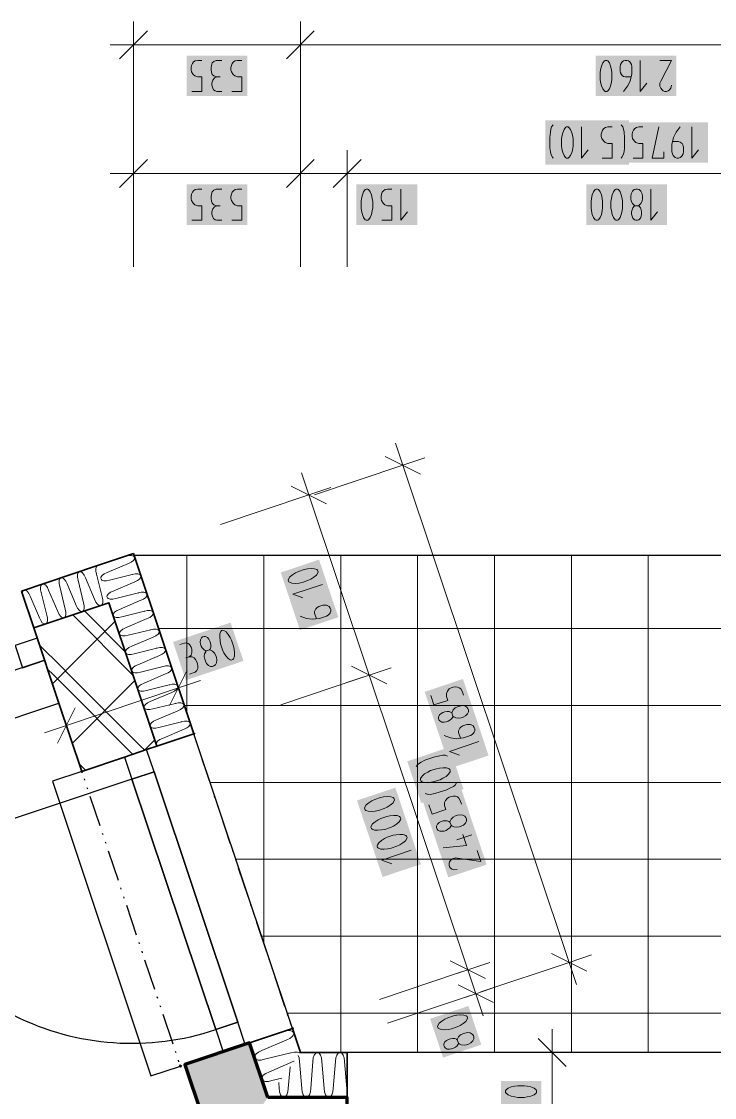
# Model space of a CAD drawing. Header units: millimetres. Extents: x 0 to 594, y 0 to 420.
# Drawn here: x 184.52 to 207.39, y 322.46 to 357.96 of the extents above; entities that cross this region are included whole.
import ezdxf

# ---------------------------------------------------------------- set-up
doc = ezdxf.new("R2010")
doc.units = ezdxf.units.MM
doc.header["$LTSCALE"] = 8
for name, color, linetype in [('PDF_Dvere', 7, 'Continuous'), ('PDF_Koty delkove', 7, 'Continuous'), ('PDF_Obecne 0.25', 7, 'Continuous'), ('PDF_Okna', 7, 'Continuous'), ('PDF_Srafy', 7, 'Continuous'), ('PDF_Steny obvodove nosne', 7, 'Continuous'), ('PDF_Steny sendvic', 7, 'Continuous'), ('PDF_Zatepleni', 7, 'Continuous')]:
    doc.layers.add(name, color=color, linetype=linetype)

msp = doc.modelspace()

# ---------------------------------------------------------------- linework, layer by layer
at = {"layer": 'PDF_Dvere', "lineweight": 25}
for points in [[(188.897, 333.208), (188.653, 333.937), (187.924, 333.693), (188.168, 332.964)], [(188.897, 333.208), (188.168, 332.964)], [(191.906, 324.217), (191.662, 324.946), (190.933, 324.702), (191.177, 323.973)], [(191.662, 324.946), (190.933, 324.702)]]:
    msp.add_lwpolyline(points, close=True, dxfattribs=at)
msp.add_lwpolyline([(188.168, 332.964), (179.906, 330.199, 0.414214), (190.933, 324.702)], format="xyb", dxfattribs=at)
for points in [[(190.933, 324.702), (188.168, 332.964), (190.933, 324.702)], [(191.662, 324.946), (188.897, 333.208), (191.662, 324.946)]]:
    msp.add_lwpolyline(points, dxfattribs=at)
at = {"layer": 'PDF_Koty delkove', "lineweight": 18}
for points in [[(188.217, 357.955), (188.217, 357.187), (188.217, 356.418)], [(193.725, 357.955), (193.725, 357.187), (193.725, 356.418)], [(188.678, 357.648), (187.756, 356.725)], [(194.186, 357.648), (193.264, 356.725)], [(187.448, 357.187), (188.217, 357.187), (188.217, 353.714)], [(219.202, 357.187), (215.871, 357.187), (200.318, 357.187), (193.725, 357.187), (188.217, 357.187)], [(193.725, 357.187), (193.725, 356.828), (193.725, 353.714)], [(190.149, 355.649), (190.478, 355.649), (190.478, 356.127), (190.341, 356.127), (190.245, 356.162), (190.19, 356.213), (190.136, 356.298), (190.122, 356.366), (190.122, 356.434), (190.136, 356.503), (190.163, 356.571), (190.204, 356.622), (190.258, 356.657), (190.341, 356.674), (190.478, 356.674)], [(191.135, 356.674), (190.943, 356.674), (190.875, 356.639), (190.82, 356.588), (190.793, 356.503), (190.779, 356.434), (190.779, 356.366), (190.793, 356.28), (190.82, 356.213), (190.875, 356.162), (190.97, 356.127)], [(191.463, 355.649), (191.792, 355.649), (191.792, 356.127), (191.655, 356.127), (191.559, 356.162), (191.504, 356.213), (191.45, 356.298), (191.436, 356.366), (191.436, 356.434), (191.45, 356.503), (191.477, 356.571), (191.518, 356.622), (191.572, 356.657), (191.655, 356.674), (191.792, 356.674)], [(204.633, 356.127), (204.442, 356.127), (204.387, 356.144), (204.346, 356.178), (204.319, 356.213), (204.292, 356.263), (204.278, 356.332), (204.278, 356.468), (204.292, 356.537), (204.319, 356.588), (204.346, 356.622), (204.387, 356.657), (204.442, 356.674), (204.496, 356.674), (204.551, 356.657), (204.592, 356.622), (204.619, 356.588)], [(204.619, 356.588), (204.647, 356.537), (204.661, 356.468), (204.661, 356.229), (204.606, 355.99), (204.524, 355.819), (204.387, 355.649)], [(204.935, 356.674), (204.935, 355.649), (205.153, 355.922)], [(205.592, 356.674), (205.975, 356.674), (205.619, 355.99), (205.592, 355.922), (205.592, 355.819), (205.619, 355.752), (205.66, 355.7), (205.701, 355.665), (205.756, 355.649), (205.81, 355.649), (205.865, 355.665), (205.906, 355.7), (205.947, 355.752), (205.975, 355.853)], [(190.806, 355.922), (190.833, 356.024), (190.888, 356.093), (190.97, 356.127), (191.08, 356.127)], [(191.135, 355.649), (190.97, 355.649), (190.915, 355.665), (190.861, 355.7), (190.833, 355.752), (190.806, 355.853), (190.806, 355.922)], [(202.07, 353.452), (202.042, 353.486), (202.001, 353.554), (201.974, 353.656), (201.96, 353.793), (201.96, 354.134), (201.974, 354.306), (201.987, 354.408), (202.015, 354.477), (202.07, 354.544)], [(202.343, 354.066), (202.343, 353.861), (202.357, 353.759), (202.384, 353.639), (202.425, 353.537), (202.479, 353.468), (202.507, 353.452), (202.561, 353.452), (202.589, 353.468), (202.643, 353.537), (202.684, 353.639), (202.712, 353.759), (202.726, 353.861), (202.726, 354.066), (202.712, 354.168), (202.684, 354.288), (202.643, 354.391), (202.589, 354.459), (202.561, 354.477), (202.507, 354.477), (202.479, 354.459)], [(202.479, 354.459), (202.425, 354.391), (202.384, 354.288), (202.357, 354.168), (202.343, 354.066)], [(202.999, 354.477), (202.999, 353.452), (203.217, 353.724)], [(203.682, 353.452), (204.01, 353.452), (204.01, 353.929), (203.873, 353.929), (203.778, 353.964), (203.723, 354.016), (203.669, 354.101), (203.655, 354.168), (203.655, 354.237), (203.669, 354.306), (203.696, 354.373), (203.737, 354.424), (203.791, 354.459), (203.873, 354.477), (204.01, 354.477)], [(204.31, 354.544), (204.365, 354.477), (204.392, 354.408), (204.406, 354.306), (204.42, 354.134), (204.42, 353.793), (204.406, 353.656), (204.378, 353.554), (204.337, 353.486), (204.31, 353.452)], [(204.703, 353.452), (205.031, 353.452), (205.031, 353.929), (204.894, 353.929), (204.799, 353.964), (204.744, 354.016), (204.69, 354.101), (204.676, 354.168), (204.676, 354.237), (204.69, 354.306)], [(204.69, 354.306), (204.717, 354.373), (204.758, 354.424), (204.812, 354.459), (204.894, 354.477), (205.031, 354.477)], [(205.715, 353.656), (205.715, 353.452), (205.332, 353.452), (205.55, 354.477)], [(206.261, 354.477), (206.124, 354.306), (206.042, 354.134), (205.988, 353.896), (205.988, 353.656), (206.002, 353.588), (206.029, 353.537), (206.056, 353.503), (206.097, 353.468), (206.152, 353.452), (206.206, 353.452), (206.261, 353.468), (206.302, 353.503), (206.329, 353.537), (206.357, 353.588), (206.371, 353.656), (206.371, 353.793), (206.357, 353.861), (206.329, 353.929), (206.261, 353.981), (206.206, 353.998), (206.015, 353.998)], [(206.644, 354.477), (206.644, 353.452), (206.862, 353.724)], [(188.217, 353.708), (188.217, 352.939), (188.217, 352.171)], [(193.725, 353.708), (193.725, 352.939), (193.725, 352.171)], [(195.269, 353.708), (195.269, 352.939), (195.269, 352.171)], [(188.678, 353.401), (187.756, 352.478)], [(194.186, 353.401), (193.264, 352.478)], [(195.73, 353.401), (194.808, 352.478)], [(187.448, 352.939), (188.217, 352.939), (188.217, 349.864)], [(219.202, 352.939), (215.508, 352.939), (215.015, 352.939), (213.719, 352.939), (207.67, 352.939), (195.269, 352.939), (193.725, 352.939), (188.217, 352.939)], [(193.725, 352.939), (193.725, 352.581), (193.725, 349.864)], [(195.269, 352.939), (195.269, 352.581), (195.269, 349.864)], [(190.149, 351.402), (190.478, 351.402), (190.478, 351.879), (190.341, 351.879), (190.245, 351.914), (190.19, 351.966), (190.136, 352.051), (190.122, 352.118), (190.122, 352.187), (190.136, 352.256), (190.163, 352.323), (190.204, 352.374), (190.258, 352.409), (190.341, 352.427)], [(190.341, 352.427), (190.478, 352.427)], [(191.135, 352.427), (190.943, 352.427), (190.875, 352.392), (190.82, 352.341), (190.793, 352.256), (190.779, 352.187), (190.779, 352.118), (190.793, 352.033), (190.82, 351.966), (190.875, 351.914), (190.97, 351.879)], [(191.463, 351.402), (191.792, 351.402), (191.792, 351.879), (191.655, 351.879), (191.559, 351.914), (191.504, 351.966), (191.45, 352.051), (191.436, 352.118), (191.436, 352.187), (191.45, 352.256), (191.477, 352.323), (191.518, 352.374), (191.572, 352.409), (191.655, 352.427), (191.792, 352.427)], [(195.73, 352.016), (195.73, 351.811), (195.744, 351.709), (195.771, 351.589), (195.812, 351.487), (195.866, 351.418), (195.894, 351.402), (195.948, 351.402), (195.976, 351.418), (196.03, 351.487), (196.071, 351.589), (196.099, 351.709), (196.113, 351.811), (196.113, 352.016), (196.099, 352.118), (196.071, 352.238), (196.03, 352.341), (195.976, 352.409), (195.948, 352.427), (195.894, 352.427), (195.866, 352.409), (195.812, 352.341)], [(195.812, 352.341), (195.771, 352.238), (195.744, 352.118), (195.73, 352.016)], [(196.414, 351.402), (196.742, 351.402), (196.742, 351.879), (196.605, 351.879), (196.51, 351.914), (196.455, 351.966), (196.401, 352.051), (196.387, 352.118), (196.387, 352.187), (196.401, 352.256), (196.428, 352.323), (196.469, 352.374), (196.523, 352.409), (196.605, 352.427), (196.742, 352.427)], [(197.044, 352.427), (197.044, 351.402), (197.262, 351.674)], [(203.617, 351.487), (203.658, 351.589), (203.686, 351.709), (203.7, 351.811), (203.7, 352.016), (203.686, 352.118), (203.658, 352.238), (203.617, 352.341), (203.563, 352.409), (203.535, 352.427), (203.481, 352.427), (203.453, 352.409), (203.398, 352.341), (203.357, 352.238), (203.33, 352.118), (203.316, 352.016)], [(205.287, 352.427), (205.287, 351.402), (205.506, 351.674)], [(191.135, 351.402), (190.97, 351.402), (190.915, 351.418), (190.861, 351.453), (190.833, 351.504), (190.806, 351.606), (190.806, 351.674), (190.833, 351.777), (190.888, 351.846), (190.97, 351.879), (191.08, 351.879)], [(203.316, 352.016), (203.316, 351.811), (203.33, 351.709), (203.357, 351.589), (203.398, 351.487), (203.453, 351.418), (203.481, 351.402), (203.535, 351.402), (203.563, 351.418), (203.617, 351.487)], [(204.945, 351.811), (204.972, 351.743), (204.986, 351.674), (204.986, 351.606), (204.972, 351.538), (204.945, 351.469), (204.89, 351.418), (204.849, 351.402), (204.795, 351.402), (204.754, 351.418), (204.699, 351.469), (204.671, 351.538), (204.657, 351.606), (204.657, 351.674), (204.671, 351.743), (204.699, 351.811), (204.74, 351.862), (204.767, 351.879)], [(204.877, 351.879), (204.904, 351.862), (204.945, 351.811)], [(196.865, 344.049), (197.109, 343.32), (194.193, 342.344)], [(197.838, 343.564), (197.109, 343.32), (196.38, 343.076)], [(197.692, 343.029), (196.525, 343.611)], [(202.598, 326.92), (197.109, 343.32)], [(193.76, 343.071), (194.004, 342.342), (191.088, 341.366)], [(194.733, 342.586), (194.004, 342.342), (193.275, 342.098)], [(194.588, 342.051), (193.42, 342.633)], [(199.512, 325.887), (199.248, 326.675), (195.995, 336.395), (194.004, 342.342)], [(193.331, 339.561), (193.324, 339.529), (193.341, 339.478), (193.366, 339.457), (193.448, 339.427), (193.558, 339.421), (193.681, 339.432), (193.782, 339.451), (193.976, 339.516), (194.069, 339.562), (194.174, 339.627), (194.258, 339.698), (194.306, 339.771), (194.313, 339.803), (194.296, 339.855), (194.271, 339.876), (194.188, 339.905), (194.078, 339.912), (193.956, 339.899), (193.854, 339.88)], [(193.854, 339.88), (193.66, 339.815), (193.568, 339.77), (193.463, 339.706), (193.379, 339.634), (193.331, 339.561)], [(194.453, 339.388), (193.481, 339.062), (193.809, 338.942)], [(194.255, 338.253), (194.194, 338.435), (194.193, 338.493), (194.212, 338.542), (194.237, 338.579), (194.276, 338.621), (194.337, 338.656), (194.466, 338.699), (194.535, 338.708), (194.593, 338.698), (194.633, 338.683), (194.679, 338.655), (194.713, 338.609), (194.731, 338.557), (194.731, 338.5), (194.711, 338.45), (194.688, 338.413), (194.648, 338.37), (194.588, 338.335), (194.361, 338.26), (194.117, 338.236), (193.929, 338.259), (193.724, 338.336)], [(190.536, 337.236), (190.488, 337.291), (190.453, 337.352), (190.432, 337.417), (190.423, 337.486), (190.427, 337.56), (190.463, 337.626), (190.497, 337.654), (190.548, 337.671), (190.592, 337.669), (190.661, 337.638), (190.708, 337.581), (190.743, 337.521), (190.765, 337.456), (190.773, 337.387), (190.769, 337.314), (190.747, 337.252), (190.726, 337.227)], [(189.744, 337.402), (189.9, 337.454), (189.957, 337.456), (190.019, 337.44), (190.062, 337.401), (190.12, 337.313), (190.142, 337.248), (190.149, 337.142), (190.118, 337.059), (190.051, 337.001), (189.948, 336.967)], [(190.622, 337.192), (190.591, 337.2), (190.536, 337.236)], [(190.069, 336.43), (190.251, 336.491), (190.304, 336.546), (190.34, 336.612), (190.339, 336.701), (190.33, 336.77), (190.308, 336.836), (190.268, 336.912), (190.221, 336.967), (190.153, 336.998), (190.051, 337.001)], [(189.409, 335.39), (189.991, 336.558)], [(189.944, 335.245), (189.7, 335.974), (189.456, 336.703)], [(196.724, 336.639), (195.995, 336.395), (195.266, 336.151)], [(196.579, 336.104), (195.411, 336.686)], [(189.7, 335.974), (190.429, 336.218)], [(195.995, 336.395), (195.655, 336.281), (193.079, 335.419)], [(186.007, 334.738), (189.7, 335.974)], [(198.03, 335.723), (198.134, 335.412), (198.587, 335.563), (198.544, 335.693), (198.547, 335.795), (198.578, 335.863), (198.641, 335.941), (198.701, 335.976), (198.766, 335.998), (198.836, 336.007), (198.908, 336.002), (198.97, 335.98), (199.02, 335.939), (199.063, 335.867), (199.106, 335.737)], [(186.251, 334.009), (186.007, 334.738), (185.763, 335.467)], [(185.716, 334.154), (186.298, 335.321)], [(198.761, 335.044), (198.753, 335.012), (198.718, 334.957), (198.662, 334.91), (198.602, 334.875), (198.536, 334.853), (198.468, 334.845), (198.394, 334.849), (198.328, 334.885), (198.299, 334.919), (198.282, 334.97), (198.285, 335.014), (198.316, 335.083), (198.372, 335.13), (198.432, 335.165), (198.497, 335.187), (198.567, 335.195), (198.64, 335.191), (198.701, 335.168), (198.726, 335.148)], [(198.975, 335.375), (198.91, 335.353), (198.833, 335.313), (198.765, 335.248), (198.734, 335.179), (198.726, 335.148), (198.761, 335.044), (198.786, 335.023), (198.852, 334.988), (198.946, 334.976), (199.031, 334.989), (199.096, 335.011), (199.173, 335.051), (199.241, 335.118), (199.272, 335.186), (199.271, 335.244), (199.254, 335.295)], [(199.254, 335.295), (199.22, 335.342), (199.154, 335.378), (199.06, 335.389), (198.975, 335.375)], [(186.007, 334.738), (185.278, 334.494)], [(199.005, 334.317), (198.944, 334.498), (198.943, 334.556), (198.962, 334.606), (198.986, 334.643), (199.025, 334.684), (199.086, 334.719), (199.215, 334.763), (199.285, 334.771), (199.342, 334.762), (199.383, 334.747), (199.429, 334.719), (199.463, 334.672), (199.48, 334.621), (199.481, 334.563), (199.461, 334.513), (199.437, 334.477), (199.398, 334.434), (199.337, 334.399), (199.111, 334.323), (198.867, 334.299), (198.678, 334.323), (198.473, 334.399)], [(199.619, 334.205), (198.647, 333.88), (198.975, 333.759)], [(197.546, 333.374), (197.57, 333.411), (197.622, 333.472), (197.709, 333.53), (197.835, 333.587), (198.159, 333.695), (198.326, 333.736), (198.427, 333.756), (198.501, 333.752), (198.582, 333.721)], [(198.215, 333.31), (198.021, 333.245), (197.929, 333.2), (197.824, 333.136), (197.74, 333.065), (197.692, 332.991), (197.685, 332.96), (197.702, 332.908), (197.727, 332.887), (197.809, 332.858), (197.919, 332.851), (198.042, 332.863), (198.142, 332.882)], [(198.142, 332.882), (198.337, 332.947), (198.43, 332.993), (198.534, 333.057), (198.619, 333.129), (198.667, 333.202), (198.674, 333.234), (198.657, 333.285), (198.632, 333.306), (198.549, 333.336), (198.439, 333.342), (198.317, 333.33), (198.215, 333.31)], [(198.877, 332.84), (198.831, 332.767), (198.774, 332.719), (198.681, 332.674), (198.523, 332.606), (198.2, 332.498), (198.065, 332.467), (197.96, 332.462), (197.882, 332.479), (197.841, 332.494)], [(196.372, 332.358), (196.178, 332.293), (196.086, 332.248), (195.981, 332.184), (195.897, 332.113), (195.849, 332.039), (195.842, 332.008), (195.859, 331.956), (195.884, 331.935), (195.966, 331.905), (196.076, 331.899), (196.199, 331.911), (196.299, 331.93), (196.494, 331.995), (196.587, 332.04)], [(196.587, 332.04), (196.691, 332.105), (196.776, 332.176), (196.824, 332.25), (196.831, 332.282), (196.814, 332.333), (196.789, 332.354), (196.706, 332.384), (196.596, 332.39), (196.474, 332.378), (196.372, 332.358)], [(197.966, 332.121), (198.07, 331.81), (198.523, 331.961), (198.479, 332.091), (198.482, 332.193), (198.513, 332.261), (198.577, 332.339), (198.637, 332.374), (198.702, 332.396), (198.771, 332.404), (198.844, 332.4), (198.906, 332.378), (198.956, 332.337), (198.998, 332.265), (199.042, 332.135)], [(198.537, 331.274), (198.472, 331.253), (198.403, 331.244), (198.329, 331.248), (198.263, 331.284), (198.235, 331.318), (198.218, 331.369), (198.22, 331.413), (198.251, 331.481), (198.308, 331.529), (198.368, 331.564), (198.433, 331.585), (198.502, 331.594), (198.575, 331.59), (198.637, 331.567), (198.662, 331.547)], [(196.717, 330.683), (196.911, 330.749), (197.004, 330.794), (197.109, 330.859), (197.193, 330.93), (197.241, 331.004), (197.248, 331.036), (197.231, 331.087), (197.206, 331.108), (197.123, 331.137), (197.013, 331.144), (196.891, 331.132), (196.789, 331.112)], [(199.086, 331.141), (199.208, 330.778), (198.443, 330.696)], [(198.697, 331.443), (198.689, 331.412), (198.653, 331.357), (198.597, 331.309), (198.537, 331.274)], [(196.789, 331.112), (196.595, 331.047), (196.503, 331.002), (196.398, 330.938), (196.314, 330.866), (196.266, 330.793), (196.259, 330.762), (196.276, 330.71), (196.301, 330.689), (196.383, 330.659), (196.493, 330.653), (196.616, 330.664), (196.717, 330.683)], [(199.38, 331.124), (198.894, 330.962)], [(197.387, 330.62), (196.416, 330.294), (196.743, 330.174)], [(199.554, 330.606), (199.675, 330.243), (198.914, 330.363), (198.84, 330.367), (198.743, 330.334), (198.688, 330.287), (198.652, 330.232), (198.632, 330.182), (198.634, 330.125), (198.651, 330.074), (198.684, 330.027), (198.73, 329.999), (198.792, 329.976), (198.897, 329.982)], [(199.977, 326.919), (199.248, 326.675), (198.519, 326.431)], [(199.832, 326.384), (198.665, 326.966)], [(202.842, 326.191), (202.598, 326.92), (199.682, 325.944)], [(203.327, 327.164), (202.598, 326.92), (201.869, 326.676)], [(203.182, 326.629), (202.014, 327.211)], [(199.248, 326.675), (198.908, 326.561), (196.332, 325.699)], [(200.096, 325.596), (198.928, 326.178)], [(199.756, 325.158), (199.512, 325.887), (199.172, 325.773), (196.596, 324.911)], [(200.241, 326.131), (199.512, 325.887), (198.783, 325.643)], [(198.573, 324.062), (198.507, 324.098), (198.478, 324.132), (198.461, 324.183), (198.464, 324.227), (198.495, 324.296), (198.551, 324.343), (198.611, 324.378), (198.676, 324.4), (198.746, 324.408), (198.818, 324.404), (198.88, 324.382), (198.905, 324.361)], [(202.495, 323.489), (201.573, 324.411)], [(202.034, 323.95), (202.034, 324.719)], [(198.94, 324.257), (198.932, 324.226), (198.897, 324.171), (198.841, 324.123), (198.78, 324.088), (198.715, 324.067), (198.647, 324.058), (198.573, 324.062)], [(202.803, 323.95), (202.034, 323.95), (201.265, 323.95)], [(202.034, 131.969), (202.034, 183.969), (202.034, 192.854), (202.034, 194.34), (202.034, 195.878), (202.034, 215.557), (202.034, 218.325), (202.034, 233.7), (202.034, 236.262), (202.034, 239.03), (202.034, 269.421), (202.034, 270.907), (202.034, 320.055), (202.034, 323.95)]]:
    msp.add_lwpolyline(points, dxfattribs=at)
for points in [[(203.621, 356.263), (203.621, 356.058), (203.634, 355.957), (203.662, 355.837), (203.703, 355.734), (203.757, 355.665), (203.785, 355.649), (203.839, 355.649), (203.867, 355.665), (203.921, 355.734), (203.962, 355.837), (203.99, 355.957), (204.004, 356.058), (204.004, 356.263), (203.99, 356.366), (203.962, 356.485), (203.921, 356.588), (203.867, 356.657), (203.839, 356.674), (203.785, 356.674), (203.757, 356.657), (203.703, 356.588), (203.662, 356.485), (203.634, 356.366)], [(203.973, 352.016), (203.973, 351.811), (203.987, 351.709), (204.014, 351.589), (204.055, 351.487), (204.11, 351.418), (204.138, 351.402), (204.192, 351.402), (204.22, 351.418), (204.274, 351.487), (204.315, 351.589), (204.343, 351.709), (204.357, 351.811), (204.357, 352.016), (204.343, 352.118), (204.315, 352.238), (204.274, 352.341), (204.22, 352.409), (204.192, 352.427), (204.138, 352.427), (204.11, 352.409), (204.055, 352.341), (204.014, 352.238), (203.987, 352.118)], [(204.63, 352.187), (204.63, 352.118), (204.644, 352.033), (204.685, 351.948), (204.74, 351.897), (204.767, 351.879), (204.877, 351.879), (204.904, 351.897), (204.959, 351.948), (205, 352.033), (205.014, 352.118), (205.014, 352.187), (205, 352.272), (204.959, 352.358), (204.904, 352.409), (204.849, 352.427), (204.795, 352.427), (204.74, 352.409), (204.685, 352.358), (204.644, 352.272)], [(191.522, 337.35), (191.457, 337.544), (191.411, 337.636), (191.348, 337.741), (191.276, 337.825), (191.203, 337.873), (191.171, 337.88), (191.12, 337.863), (191.099, 337.838), (191.069, 337.756), (191.063, 337.646), (191.074, 337.523), (191.093, 337.423), (191.158, 337.228), (191.204, 337.135), (191.269, 337.03), (191.34, 336.946), (191.413, 336.898), (191.445, 336.891), (191.497, 336.908), (191.518, 336.933), (191.547, 337.016), (191.554, 337.126), (191.541, 337.248)], [(190.953, 336.979), (190.931, 337.044), (190.891, 337.12), (190.826, 337.188), (190.758, 337.219), (190.726, 337.227), (190.622, 337.192), (190.602, 337.167), (190.566, 337.101), (190.554, 337.007), (190.568, 336.922), (190.59, 336.857), (190.63, 336.781), (190.696, 336.712), (190.765, 336.681), (190.822, 336.682), (190.874, 336.699), (190.92, 336.733), (190.956, 336.799), (190.967, 336.894)], [(196.581, 331.735), (196.386, 331.67), (196.294, 331.625), (196.189, 331.561), (196.105, 331.49), (196.057, 331.416), (196.051, 331.385), (196.068, 331.333), (196.092, 331.312), (196.174, 331.282), (196.285, 331.276), (196.407, 331.288), (196.508, 331.307), (196.702, 331.372), (196.795, 331.417), (196.9, 331.482), (196.984, 331.553), (197.032, 331.627), (197.04, 331.659), (197.023, 331.71), (196.997, 331.731), (196.915, 331.761), (196.805, 331.767), (196.682, 331.755)], [(198.91, 331.774), (198.845, 331.752), (198.769, 331.712), (198.701, 331.647), (198.67, 331.578), (198.662, 331.547), (198.697, 331.443), (198.722, 331.423), (198.788, 331.387), (198.881, 331.375), (198.966, 331.389), (199.032, 331.411), (199.108, 331.451), (199.176, 331.517), (199.208, 331.585), (199.207, 331.643), (199.19, 331.694), (199.156, 331.741), (199.09, 331.777), (198.995, 331.788)], [(198.783, 325.157), (198.588, 325.092), (198.496, 325.046), (198.391, 324.983), (198.307, 324.911), (198.259, 324.838), (198.252, 324.806), (198.27, 324.755), (198.294, 324.734), (198.376, 324.704), (198.487, 324.698), (198.609, 324.709), (198.71, 324.728), (198.904, 324.793), (198.997, 324.839), (199.102, 324.904), (199.186, 324.975), (199.234, 325.048), (199.242, 325.08), (199.224, 325.132), (199.199, 325.153), (199.117, 325.182), (199.006, 325.189), (198.884, 325.176)], [(199.153, 324.588), (199.088, 324.566), (199.012, 324.526), (198.944, 324.461), (198.913, 324.393), (198.905, 324.361), (198.94, 324.257), (198.965, 324.237), (199.031, 324.201), (199.125, 324.189), (199.21, 324.203), (199.275, 324.225), (199.351, 324.265), (199.42, 324.331), (199.451, 324.4), (199.45, 324.457), (199.433, 324.509), (199.399, 324.555), (199.333, 324.591), (199.239, 324.602)], [(201.111, 322.852), (200.905, 322.852), (200.804, 322.838), (200.684, 322.811), (200.582, 322.769), (200.513, 322.715), (200.497, 322.687), (200.497, 322.633), (200.513, 322.605), (200.582, 322.551), (200.684, 322.51), (200.804, 322.482), (200.905, 322.468), (201.111, 322.468), (201.213, 322.482), (201.333, 322.51), (201.435, 322.551), (201.504, 322.605), (201.521, 322.633), (201.521, 322.687), (201.504, 322.715), (201.435, 322.769), (201.333, 322.811), (201.213, 322.838)]]:
    msp.add_lwpolyline(points, close=True, dxfattribs=at)
at = {"layer": 'PDF_Koty delkove', "color": 7, "lineweight": 18, "true_color": 0xffffff, "transparency": 33554559}
for points in [[(191.973, 356.828), (189.969, 356.828), (191.973, 355.495), (189.969, 355.495)], [(206.129, 356.828), (203.467, 356.828), (206.129, 355.495), (203.467, 355.495)], [(204.574, 354.699), (201.807, 354.699), (204.574, 353.23), (201.807, 353.23)], [(207.181, 354.631), (204.523, 354.631), (207.181, 353.298), (204.523, 353.298)], [(191.973, 352.581), (189.969, 352.581), (191.973, 351.248), (189.969, 351.248)], [(197.581, 352.581), (195.576, 352.581), (197.581, 351.248), (195.576, 351.248)], [(205.825, 352.581), (203.163, 352.581), (205.825, 351.248), (203.163, 351.248)], [(194.978, 338.304), (194.341, 340.205), (193.714, 337.881), (193.078, 339.782)], [(189.946, 336.227), (191.847, 336.863), (189.523, 337.49), (191.424, 338.127)], [(199.936, 333.744), (199.091, 336.268), (198.672, 333.321), (197.827, 335.845)], [(199.107, 332.639), (198.645, 334.02), (197.714, 332.173), (197.252, 333.553)], [(197.704, 330.159), (196.859, 332.683), (196.44, 329.736), (195.595, 332.26)], [(199.87, 330.146), (199.026, 332.666), (198.606, 329.723), (197.763, 332.243)], [(199.697, 324.204), (199.269, 325.482), (198.434, 323.781), (198.006, 325.059)], [(201.675, 321), (201.675, 323.005), (200.343, 321), (200.343, 323.005)]]:
    msp.add_solid(points, dxfattribs=at)
at = {"layer": 'PDF_Obecne 0.25', "lineweight": 25}
for points in [[(188.235, 340.35), (215.871, 340.35)], [(193.461, 324.738), (190.208, 334.458)], [(186.514, 333.221), (185.542, 332.896), (188.796, 323.176), (189.768, 323.502)]]:
    msp.add_lwpolyline(points, dxfattribs=at)
at = {"layer": 'PDF_Okna', "lineweight": 25}
for points in [[(185.044, 337.613), (167.548, 331.757)], [(185.288, 336.884), (167.792, 331.028)], [(168.264, 329.618), (185.76, 335.475)], [(213.719, 323.95), (195.269, 323.95)]]:
    msp.add_lwpolyline(points, dxfattribs=at)
msp.add_lwpolyline([(185.044, 337.613), (184.315, 337.369), (184.559, 336.64), (185.288, 336.884)], close=True, dxfattribs=at)
at = {"layer": 'PDF_Srafy', "lineweight": 9}
for points in [[(210.278, 340.35), (210.278, 337.931), (205.204, 337.931), (200.131, 337.931), (195.057, 337.931), (189.984, 337.931), (189.045, 337.931)], [(212.814, 340.35), (212.814, 335.394), (207.741, 335.394), (202.667, 335.394), (197.594, 335.394), (192.521, 335.394), (189.894, 335.394)], [(189.984, 340.35), (189.984, 337.931), (189.984, 335.126)], [(215.351, 340.35), (215.351, 337.931), (215.351, 332.857), (210.278, 332.857), (205.204, 332.857), (200.131, 332.857), (195.057, 332.857), (190.743, 332.857)], [(192.521, 340.35), (192.521, 335.394), (192.521, 330.321), (192.521, 327.548)], [(195.057, 340.35), (195.057, 337.931), (195.057, 332.857), (195.057, 327.784), (195.057, 323.95)], [(197.594, 340.35), (197.594, 335.394), (197.594, 330.321), (197.594, 325.247), (197.594, 323.95)], [(200.131, 340.35), (200.131, 337.931)], [(202.667, 340.35), (202.667, 335.394)], [(205.204, 340.35), (205.204, 337.931), (205.204, 332.857), (205.204, 327.784)], [(200.131, 337.931), (200.131, 332.857), (200.131, 327.784), (200.131, 323.95)], [(212.814, 335.394), (212.814, 330.321), (207.741, 330.321), (202.667, 330.321), (197.594, 330.321), (192.521, 330.321), (191.593, 330.321)], [(202.667, 335.394), (202.667, 330.321), (202.667, 325.247), (202.667, 323.95)], [(215.351, 332.857), (215.351, 327.784), (210.278, 327.784), (205.204, 327.784), (200.131, 327.784), (195.057, 327.784), (192.442, 327.784)], [(205.204, 327.784), (205.204, 323.95)], [(215.871, 325.247), (212.814, 325.247), (207.741, 325.247), (202.667, 325.247), (197.594, 325.247), (193.291, 325.247)]]:
    msp.add_lwpolyline(points, dxfattribs=at)
at = {"layer": 'PDF_Steny obvodove nosne', "lineweight": 70}
msp.add_lwpolyline([(192.655, 322.464), (192.052, 324.266), (189.913, 323.55), (191.032, 320.209), (195.269, 320.209), (195.269, 322.464)], close=True, dxfattribs=at)
at = {"layer": 'PDF_Steny obvodove nosne', "color": 9, "lineweight": 9, "true_color": 0xc0c0c0, "transparency": 33554559}
msp.add_solid([(189.913, 323.55), (191.032, 320.209), (192.052, 324.266), (192.655, 322.464)], dxfattribs=at)
at = {"layer": 'PDF_Steny sendvic', "lineweight": 35}
for points in [[(190.208, 334.458), (188.217, 340.404), (187.002, 339.998), (184.524, 339.168)], [(184.93, 337.953), (184.524, 339.168)], [(188.993, 334.051), (187.409, 338.783), (184.93, 337.953), (185.76, 335.475), (186.514, 333.221)], [(184.93, 337.953), (187.409, 338.783), (188.993, 334.051)], [(190.208, 334.458), (188.993, 334.051)], [(188.993, 334.051), (188.653, 333.937), (187.924, 333.693), (186.514, 333.221)]]:
    msp.add_lwpolyline(points, dxfattribs=at)
at = {"layer": 'PDF_Steny sendvic', "lineweight": 9}
for points in [[(188.055, 340.08), (187.347, 339.776), (187.256, 339.735), (187.186, 339.682), (187.146, 339.625), (187.14, 339.585)], [(188.258, 340.283), (188.224, 340.323), (188.158, 340.345), (188.07, 340.345), (187.975, 340.323)], [(188.055, 340.08), (188.145, 340.121), (188.215, 340.173), (188.255, 340.23), (188.258, 340.283)], [(186.427, 339.805), (186.39, 339.774), (186.386, 339.763), (186.368, 339.708), (186.368, 339.621), (186.39, 339.524)], [(186.633, 339.606), (186.593, 339.696), (186.54, 339.766), (186.488, 339.802), (186.483, 339.805), (186.435, 339.808)], [(187.006, 339.985), (186.998, 339.977), (186.976, 339.912), (186.976, 339.824), (186.998, 339.728)], [(187.182, 338.979), (186.998, 339.728)], [(187.043, 339.876), (187.043, 339.876)], [(187.043, 339.876), (187.043, 339.876)], [(187.428, 339.532), (188.178, 339.716), (188.274, 339.738), (188.361, 339.738), (188.427, 339.716), (188.461, 339.676)], [(188.259, 339.473), (188.349, 339.513), (188.419, 339.566), (188.458, 339.623), (188.461, 339.675)], [(185.212, 339.399), (185.175, 339.367), (185.153, 339.301), (185.153, 339.292), (185.153, 339.214), (185.175, 339.118)], [(185.418, 339.199), (185.378, 339.289), (185.326, 339.358), (185.325, 339.359), (185.268, 339.398), (185.22, 339.401)], [(185.82, 339.602), (185.783, 339.571), (185.768, 339.527), (185.761, 339.505), (185.761, 339.417), (185.783, 339.321)], [(185.967, 338.572), (185.783, 339.321)], [(186.026, 339.402), (185.985, 339.492), (185.933, 339.562), (185.907, 339.58), (185.876, 339.602), (185.827, 339.605)], [(186.026, 339.402), (186.33, 338.694)], [(186.574, 338.775), (186.39, 339.524)], [(186.633, 339.606), (186.937, 338.897), (186.978, 338.807), (187.031, 338.736), (187.088, 338.697), (187.128, 338.691)], [(187.149, 339.56), (187.178, 339.532), (187.244, 339.51), (187.332, 339.51), (187.428, 339.532)], [(188.259, 339.473), (187.55, 339.169), (187.46, 339.128), (187.389, 339.075), (187.35, 339.018), (187.344, 338.978)], [(187.428, 339.532), (187.428, 339.532)], [(184.605, 339.195), (184.568, 339.164), (184.546, 339.1)], [(184.811, 338.996), (184.77, 339.086), (184.735, 339.133), (184.718, 339.156), (184.661, 339.195), (184.612, 339.198)], [(184.811, 338.996), (185.115, 338.287), (185.156, 338.197), (185.209, 338.126), (185.266, 338.086), (185.306, 338.081)], [(185.359, 338.369), (185.175, 339.118)], [(185.418, 339.199), (185.722, 338.49), (185.763, 338.4), (185.816, 338.33), (185.873, 338.29), (185.913, 338.284)], [(187.154, 338.699), (187.182, 338.728), (187.204, 338.794), (187.204, 338.882), (187.182, 338.979)], [(187.182, 338.979), (187.182, 338.979)], [(187.246, 339.269), (187.246, 339.269)], [(187.246, 339.269), (187.246, 339.269)], [(187.352, 338.952), (187.381, 338.924), (187.447, 338.902), (187.535, 338.902), (187.632, 338.924)], [(187.632, 338.924), (188.381, 339.108), (188.477, 339.13), (188.565, 339.13), (188.63, 339.108), (188.664, 339.068)], [(188.462, 338.865), (188.552, 338.906), (188.622, 338.958), (188.662, 339.015), (188.665, 339.068)], [(186.33, 338.694), (186.371, 338.603), (186.424, 338.533), (186.481, 338.493), (186.521, 338.487)], [(186.546, 338.496), (186.574, 338.525), (186.596, 338.591), (186.596, 338.679), (186.574, 338.775)], [(186.574, 338.775), (186.574, 338.775)], [(186.837, 338.593), (186.834, 338.59)], [(186.842, 338.593), (186.837, 338.593)], [(187.45, 338.661), (187.449, 338.661)], [(187.45, 338.661), (187.45, 338.661)], [(188.462, 338.865), (187.753, 338.561), (187.663, 338.52), (187.593, 338.467), (187.553, 338.41), (187.547, 338.37)], [(187.632, 338.924), (187.632, 338.924)], [(185.331, 338.089), (185.359, 338.118), (185.381, 338.184), (185.381, 338.272), (185.359, 338.369)], [(185.359, 338.369), (185.359, 338.369)], [(185.939, 338.293), (185.967, 338.321), (185.989, 338.387), (185.989, 338.475), (185.967, 338.572)], [(185.967, 338.572), (185.967, 338.572)], [(185.967, 338.572), (185.967, 338.572)], [(188.212, 336.383), (188.191, 336.404), (186.213, 338.382)], [(186.23, 338.39), (186.226, 338.387)], [(186.234, 338.39), (186.23, 338.39)], [(187.949, 337.169), (186.604, 338.513)], [(187.556, 338.345), (187.584, 338.317), (187.65, 338.295), (187.739, 338.295), (187.835, 338.317)], [(188.666, 338.258), (187.957, 337.954), (187.866, 337.913), (187.796, 337.86), (187.756, 337.803), (187.751, 337.763)], [(187.835, 338.317), (188.584, 338.501), (188.68, 338.523), (188.768, 338.523), (188.834, 338.501), (188.868, 338.461)], [(187.835, 338.317), (187.835, 338.317)], [(188.666, 338.258), (188.755, 338.298), (188.825, 338.351), (188.865, 338.408), (188.868, 338.46)], [(185.015, 337.983), (185.011, 337.98)], [(185.019, 337.983), (185.015, 337.983)], [(185.547, 336.112), (185.839, 336.404), (187.612, 338.177)], [(185.622, 338.186), (185.619, 338.184)], [(185.626, 338.186), (185.622, 338.186)], [(187.653, 338.054), (187.653, 338.054)], [(187.653, 338.054), (187.653, 338.054)], [(188.039, 337.709), (188.788, 337.893), (188.884, 337.915), (188.971, 337.915), (189.037, 337.893), (189.071, 337.853)], [(187.759, 337.737), (187.788, 337.709), (187.854, 337.687), (187.942, 337.687), (188.039, 337.709)], [(188.869, 337.65), (188.16, 337.346), (188.07, 337.306), (187.999, 337.253), (187.96, 337.195), (187.954, 337.155)], [(188.039, 337.709), (188.039, 337.709)], [(188.869, 337.65), (188.959, 337.691), (189.029, 337.743), (189.068, 337.8), (189.071, 337.853)], [(188.588, 333.916), (188.453, 334.051), (186.1, 336.404), (185.839, 336.665), (185.121, 337.383)], [(187.856, 337.446), (187.856, 337.447)], [(187.856, 337.446), (187.856, 337.446)], [(188.242, 337.102), (188.991, 337.286)], [(189.175, 337.308), (189.087, 337.308), (188.991, 337.286)], [(189.072, 337.043), (189.162, 337.083), (189.232, 337.136), (189.272, 337.193), (189.275, 337.245)], [(189.274, 337.246), (189.241, 337.286), (189.175, 337.308)], [(187.962, 337.13), (187.991, 337.102), (188.057, 337.08), (188.145, 337.08), (188.242, 337.102)], [(188.06, 336.839), (188.059, 336.839)], [(188.06, 336.838), (188.06, 336.839)], [(189.072, 337.043), (188.364, 336.739), (188.273, 336.698), (188.203, 336.645), (188.163, 336.588), (188.157, 336.548)], [(188.242, 337.102), (188.242, 337.102)], [(188.197, 333.785), (188.191, 333.79), (185.839, 336.142), (185.578, 336.404), (185.384, 336.597)], [(188.166, 336.522), (188.194, 336.494), (188.261, 336.472), (188.349, 336.472), (188.445, 336.494), (189.194, 336.678)], [(188.445, 336.494), (188.445, 336.494)], [(189.478, 336.639), (189.444, 336.678), (189.378, 336.7), (189.29, 336.7), (189.194, 336.678)], [(189.276, 336.435), (189.366, 336.476), (189.436, 336.528), (189.475, 336.585), (189.478, 336.638)], [(186.202, 334.153), (188.267, 336.218)], [(188.263, 336.231), (188.263, 336.232)], [(188.263, 336.231), (188.263, 336.231)], [(189.276, 336.435), (188.567, 336.131), (188.477, 336.091), (188.406, 336.038), (188.367, 335.98), (188.361, 335.94)], [(188.369, 335.915), (188.398, 335.887), (188.464, 335.865), (188.552, 335.865), (188.649, 335.887)], [(189.479, 335.828), (188.77, 335.524), (188.68, 335.483), (188.61, 335.43), (188.57, 335.373), (188.564, 335.333)], [(188.649, 335.887), (189.398, 336.071)], [(188.649, 335.887), (188.649, 335.887)], [(189.681, 336.031), (189.647, 336.071), (189.582, 336.093), (189.494, 336.093), (189.398, 336.071)], [(189.479, 335.828), (189.569, 335.868), (189.639, 335.921), (189.678, 335.978), (189.681, 336.03)], [(188.466, 335.623), (188.466, 335.624)], [(188.466, 335.624), (188.466, 335.624)], [(188.852, 335.279), (189.601, 335.463)], [(189.884, 335.424), (189.851, 335.464), (189.785, 335.485), (189.697, 335.485), (189.601, 335.463)], [(189.683, 335.22), (189.772, 335.261), (189.842, 335.313), (189.882, 335.371), (189.885, 335.422)], [(188.573, 335.307), (188.601, 335.279), (188.667, 335.257), (188.755, 335.257), (188.852, 335.279)], [(189.683, 335.22), (188.974, 334.916), (188.883, 334.876), (188.813, 334.823), (188.773, 334.765), (188.767, 334.726)], [(188.852, 335.279), (188.852, 335.279)], [(188.67, 335.016), (188.669, 335.017)], [(188.67, 335.016), (188.67, 335.016)], [(188.776, 334.7), (188.805, 334.672), (188.871, 334.65), (188.959, 334.65), (189.055, 334.672)], [(189.055, 334.672), (189.805, 334.856)], [(190.088, 334.816), (190.054, 334.856), (189.988, 334.878), (189.901, 334.878), (189.805, 334.856)], [(189.886, 334.613), (189.976, 334.653), (190.046, 334.706), (190.085, 334.763), (190.088, 334.815)], [(188.873, 334.409), (188.873, 334.41)], [(188.873, 334.408), (188.873, 334.409)], [(189.886, 334.613), (189.177, 334.309), (189.087, 334.268), (189.016, 334.215), (188.977, 334.158), (188.971, 334.118)], [(189.055, 334.672), (189.055, 334.672)], [(188.573, 333.911), (188.923, 334.26)], [(188.979, 334.093), (189.008, 334.064), (189.02, 334.06)], [(186.63, 333.26), (186.436, 333.454)]]:
    msp.add_lwpolyline(points, dxfattribs=at)
at = {"layer": 'PDF_Steny sendvic', "lineweight": 25}
for points in [[(190.209, 334.454), (190.208, 334.458)], [(190.306, 334.163), (190.29, 334.211)], [(190.404, 333.871), (190.388, 333.92)], [(190.811, 332.656), (190.485, 333.628)], [(186.515, 333.218), (186.514, 333.221)], [(186.613, 332.926), (186.597, 332.975)], [(186.711, 332.635), (186.694, 332.683)], [(187.117, 331.42), (186.792, 332.392)], [(190.908, 332.364), (190.892, 332.413)], [(191.006, 332.073), (190.99, 332.121)], [(191.413, 330.858), (191.087, 331.83)], [(187.215, 331.128), (187.199, 331.177)], [(187.312, 330.837), (187.296, 330.885)], [(187.719, 329.622), (187.394, 330.594)], [(191.51, 330.566), (191.494, 330.615)], [(191.608, 330.275), (191.592, 330.323)], [(192.015, 329.06), (191.689, 330.032)], [(187.817, 329.33), (187.8, 329.379)], [(187.914, 329.038), (187.898, 329.087)], [(188.321, 327.823), (187.996, 328.795)], [(192.112, 328.768), (192.096, 328.817)], [(192.21, 328.477), (192.193, 328.525)], [(192.616, 327.262), (192.291, 328.234)], [(188.419, 327.532), (188.402, 327.58)], [(188.516, 327.24), (188.5, 327.289)], [(188.923, 326.025), (188.598, 326.997)], [(192.714, 326.97), (192.698, 327.019)], [(192.812, 326.678), (192.795, 326.727)], [(193.218, 325.463), (192.893, 326.435)], [(189.02, 325.734), (189.004, 325.782)], [(189.118, 325.442), (189.102, 325.491)], [(189.525, 324.227), (189.199, 325.199)], [(193.316, 325.172), (193.3, 325.22)], [(193.414, 324.88), (193.397, 324.929)], [(189.622, 323.935), (189.606, 323.984)], [(189.72, 323.644), (189.704, 323.692)]]:
    msp.add_lwpolyline(points, dxfattribs=at)
at = {"layer": 'PDF_Steny sendvic', "lineweight": 9, "transparency": 33554559}
for points in [[(187.974, 340.3), (187.957, 340.317), (187.997, 340.323), (187.991, 340.329)], [(186.998, 339.705), (186.975, 339.728), (187.021, 339.728), (186.998, 339.751)], [(188.178, 339.693), (188.154, 339.716), (188.201, 339.716), (188.178, 339.739)], [(185.783, 339.298), (185.76, 339.321), (185.806, 339.321), (185.783, 339.344)], [(186.39, 339.501), (186.367, 339.524), (186.413, 339.524), (186.39, 339.548)], [(185.175, 339.095), (185.152, 339.118), (185.198, 339.118), (185.175, 339.141)], [(188.381, 339.085), (188.358, 339.108), (188.404, 339.108), (188.381, 339.131)], [(188.584, 338.478), (188.561, 338.501), (188.607, 338.501), (188.584, 338.524)], [(188.788, 337.87), (188.765, 337.893), (188.811, 337.893), (188.788, 337.916)], [(188.991, 337.263), (188.968, 337.286), (189.014, 337.286), (188.991, 337.309)], [(189.194, 336.655), (189.171, 336.678), (189.217, 336.678), (189.194, 336.701)], [(185.839, 336.381), (185.816, 336.404), (185.862, 336.404), (185.839, 336.427)], [(189.398, 336.048), (189.375, 336.071), (189.421, 336.071), (189.398, 336.094)], [(189.601, 335.44), (189.578, 335.463), (189.624, 335.463), (189.601, 335.486)], [(189.805, 334.833), (189.781, 334.856), (189.828, 334.856), (189.805, 334.879)]]:
    msp.add_solid(points, dxfattribs=at)
at = {"layer": 'PDF_Steny sendvic', "lineweight": 25, "transparency": 33554559}
for points in [[(190.228, 334.397), (190.147, 334.437), (190.268, 334.478), (190.187, 334.518)], [(186.534, 333.161), (186.453, 333.201), (186.575, 333.242), (186.494, 333.282)], [(193.481, 324.677), (193.4, 324.718), (193.522, 324.758), (193.441, 324.799)], [(189.788, 323.441), (189.707, 323.481), (189.828, 323.522), (189.747, 323.562)]]:
    msp.add_solid(points, dxfattribs=at)
at = {"layer": 'PDF_Zatepleni', "lineweight": 35}
for points in [[(193.725, 323.95), (193.461, 324.738), (192.246, 324.331), (192.052, 324.266), (192.655, 322.464)], [(192.655, 322.464), (195.269, 322.464), (195.269, 322.669), (195.269, 323.95), (193.725, 323.95)]]:
    msp.add_lwpolyline(points, dxfattribs=at)
at = {"layer": 'PDF_Zatepleni', "lineweight": 9}
for points in [[(192.212, 323.788), (192.219, 323.834), (192.265, 323.9), (192.347, 323.962), (192.451, 324.009), (193.274, 324.362), (193.378, 324.409), (193.459, 324.47), (193.505, 324.536), (193.508, 324.597)], [(193.508, 324.597), (193.469, 324.644), (193.392, 324.669), (193.291, 324.669), (193.18, 324.644)], [(192.099, 324.125), (192.099, 324.125)], [(192.099, 324.125), (192.099, 324.125)], [(192.222, 323.758), (192.255, 323.725), (192.332, 323.7), (192.434, 323.7), (192.546, 323.726), (193.415, 323.939), (193.527, 323.964), (193.628, 323.964), (193.705, 323.939), (193.711, 323.931)], [(192.546, 323.726), (192.546, 323.726)], [(193.903, 322.464), (193.861, 322.485), (193.813, 322.55), (193.78, 322.647), (193.769, 322.761), (193.695, 323.653), (193.684, 323.767), (193.655, 323.853)], [(194.646, 322.464), (194.604, 322.485), (194.556, 322.55), (194.523, 322.647), (194.512, 322.761), (194.439, 323.653), (194.427, 323.767), (194.395, 323.863), (194.347, 323.928), (194.29, 323.95), (194.233, 323.928), (194.185, 323.863), (194.153, 323.767), (194.141, 323.653), (194.068, 322.761)], [(195.269, 322.64), (195.267, 322.647), (195.255, 322.761), (195.182, 323.653), (195.17, 323.767), (195.138, 323.863), (195.09, 323.928), (195.033, 323.95), (194.976, 323.928), (194.928, 323.863), (194.896, 323.767), (194.884, 323.653), (194.811, 322.761)], [(192.335, 323.42), (192.335, 323.421), (192.335, 323.421)], [(192.448, 323.083), (192.455, 323.129), (192.501, 323.196), (192.583, 323.257), (192.687, 323.304), (193.51, 323.657), (193.516, 323.66)], [(193.191, 322.464), (193.232, 322.485), (193.281, 322.55), (193.313, 322.647), (193.325, 322.761), (193.384, 323.476)], [(192.458, 323.053), (192.491, 323.021), (192.568, 322.995), (192.67, 322.995), (192.782, 323.021), (193.115, 323.103)], [(192.782, 323.021), (192.782, 323.021)], [(192.571, 322.716), (192.571, 322.716), (192.571, 322.716)], [(193.01, 322.957), (193.026, 322.761), (193.037, 322.647), (193.07, 322.55), (193.118, 322.485), (193.16, 322.464)], [(193.325, 322.761), (193.325, 322.761)], [(193.934, 322.464), (193.976, 322.485), (194.024, 322.55), (194.056, 322.647), (194.068, 322.761)], [(194.068, 322.761), (194.068, 322.761)], [(194.677, 322.464), (194.719, 322.485), (194.767, 322.55), (194.799, 322.647), (194.811, 322.761)], [(194.811, 322.761), (194.811, 322.761)]]:
    msp.add_lwpolyline(points, dxfattribs=at)
at = {"layer": 'PDF_Zatepleni', "lineweight": 9, "transparency": 33554559}
for points in [[(193.179, 324.621), (193.162, 324.638), (193.202, 324.644), (193.197, 324.649)], [(193.415, 323.916), (193.392, 323.939), (193.438, 323.939), (193.415, 323.962)], [(194.141, 323.63), (194.118, 323.653), (194.164, 323.653), (194.141, 323.676)], [(194.884, 323.63), (194.861, 323.653), (194.907, 323.653), (194.884, 323.676)]]:
    msp.add_solid(points, dxfattribs=at)

doc.saveas('drawing.dxf')
